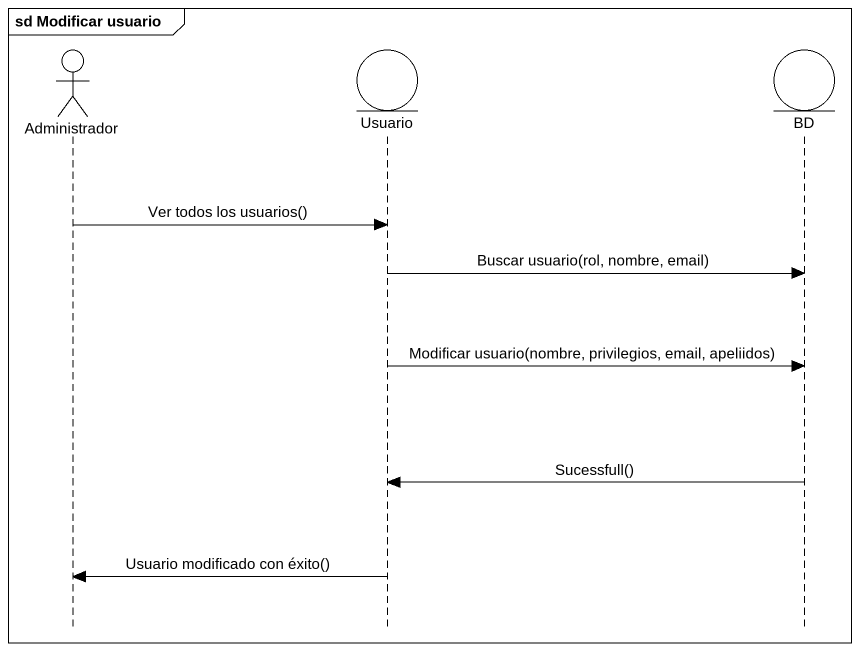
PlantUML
@startuml
mainframe sd Modificar usuario
hide footbox
actor Administrador
entity Usuario
entity BD

Administrador -> Usuario : Ver todos los usuarios()
Usuario -> BD : Buscar usuario(rol, nombre, email)
Usuario -> BD : Modificar usuario(nombre, privilegios, email, apeliidos)
BD -> Usuario : Sucessfull()
Usuario -> Administrador : Usuario modificado con éxito()
@enduml
